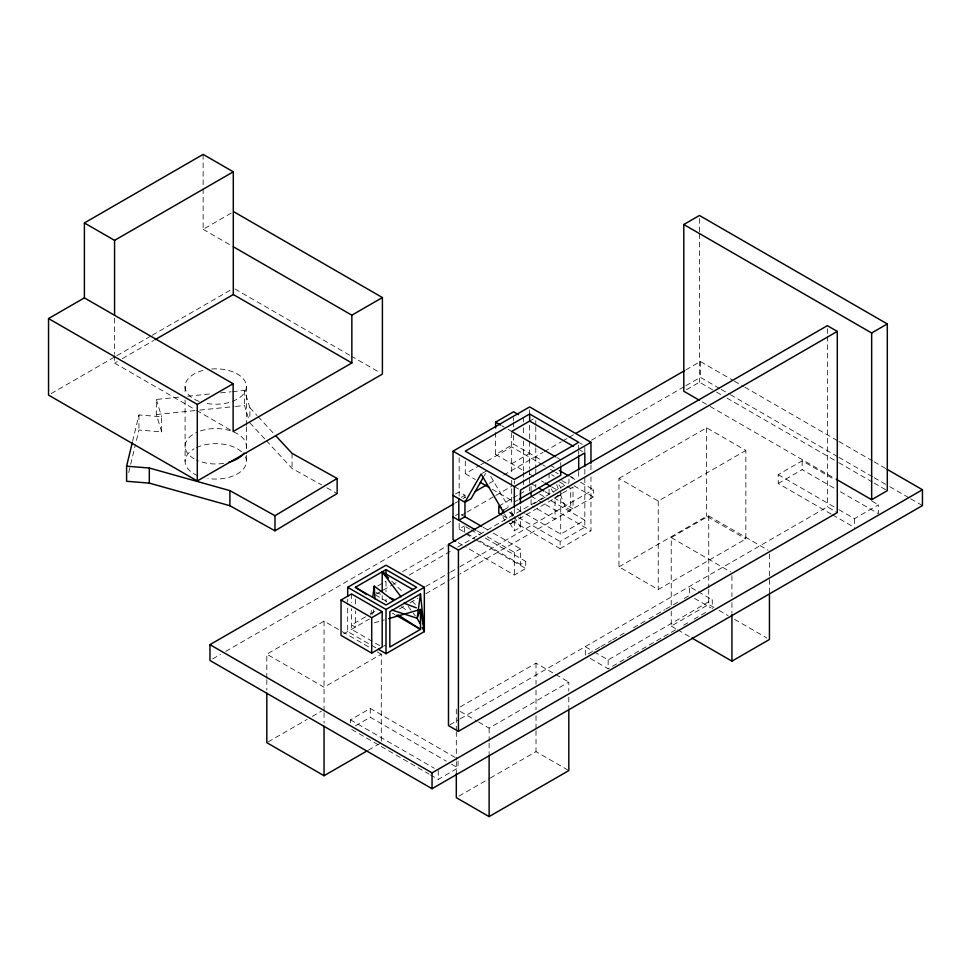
<?xml version="1.0" encoding="UTF-8"?>
<svg xmlns="http://www.w3.org/2000/svg" width="971" height="971" viewBox="0 0 971 971"><rect width="100%" height="100%" fill="white"/><g stroke="black" fill="none" stroke-linecap="round" stroke-linejoin="round"><path stroke-width="0.73" stroke-dasharray="4.86 3.64" d="M511.851 520.759L560.121 548.627L560.121 541.539L584.833 527.277L584.833 468.107M370.886 615.177L371.638 607.785M132.59 441.307L138.95 414.957L161.659 416.777L161.659 431.877L138.95 430.044L135.77 443.225M128.706 472.501L135.418 444.682M372.609 614.315L374.114 608.744M484.092 475.984L485.573 473.399M203.133 188.859L203.133 229.314L232.397 212.418M51.172 393.583L115.513 356.442M116.823 355.689L150.954 335.978M152.265 335.226L232.36 288.982M114.566 355.604L114.566 363.069L117.175 361.564M122.395 358.554L153.709 340.469M533.334 418.95L529.656 421.074L529.656 439.912M495.598 432.447L495.598 454.477L513.574 444.099L542.558 460.824M465.279 461.055L465.279 473.714L479.456 465.522M480.742 464.781L485.901 461.808M487.187 461.067L511.681 446.927L541.369 464.065M482.356 473.29L487.26 470.45M455.472 493.996L459.149 491.872L464.939 495.222L464.939 498.087M511.681 463.762L529.656 453.372M461.261 497.346L464.939 495.222M455.156 503.087L457.778 501.57M463.021 498.536L465.655 497.031M489.25 483.4L495.805 479.613M503.67 475.074L543.007 452.365M544.318 451.6L561.372 441.769M562.682 441.004L567.926 437.982M569.237 437.217L574.48 434.195M685.939 369.842L700.358 361.515L733.02 380.377M455.472 515.528L457.924 514.108M212.588 658.969L220.453 654.418M225.697 651.395L451.224 521.184M461.711 515.128L465.655 512.858M466.966 512.105L494.494 496.205M495.805 495.441L511.547 486.362M591.521 440.179L684.628 386.434M685.939 385.681L700.358 377.355L719.96 388.667M686.4 389.747L699.448 382.21L715.214 391.313M459.149 523.357L459.149 529.037L464.417 526.003M498.815 506.146L511.814 498.633M513.113 497.88L518.32 494.882M519.619 494.13L523.527 491.872L523.527 487.369M514.327 502.031L518.198 499.798M503.864 509.921L509.107 506.898M377.768 585.95L385.633 581.411M402.649 571.579L447.17 545.884M266.819 678.183L266.819 654.187L324.047 621.149L340.955 630.907M376.469 594.009L381.7 590.987M383.011 590.234L392.175 584.943M393.486 584.19L396.107 582.673M409.204 575.111L452.413 550.169M457.644 547.146L568.945 482.878L568.945 478.497M533.637 503.876L547.765 495.72M511.426 523.296L559.927 495.295M509.799 523.066L514.327 530.809L520.456 527.277L520.456 516.863M365.569 616.816L351.526 624.923L355.362 627.145L355.362 610.917M370.679 613.866L377.076 610.176M343.661 633.893L369.405 619.025M425.771 586.448L449.342 572.841M450.653 572.077L458.506 567.55M459.817 566.785L593.378 489.675L593.378 496.982L459.817 574.104M560.437 494.433L565.268 507.02L567.586 505.685M618.976 478.375L706.597 427.786L745.862 450.447L745.862 538.954L658.241 589.543L618.976 566.87L618.976 478.375L658.241 501.036L745.862 450.447M399.591 608.878L403.511 606.608M410.065 602.821L417.918 598.294M425.771 593.754L449.342 580.148M450.653 579.396L458.506 574.856M487.211 536.684L514.327 552.341L520.456 548.797L520.456 564.442L525.724 561.396L525.724 568.484L514.327 575.063L466.056 547.195M525.869 513.987L560.728 534.111L584.833 520.189L549.987 500.065M383.46 646.31L386.009 644.841M560.121 548.627L590.963 530.809L590.963 476.81M381.275 741.189L381.275 654.187L324.047 687.225L266.819 654.187M268.117 741.929L307.139 719.402M312.334 716.404L321.437 711.148M350.47 722.812L350.47 719.863L370.267 708.429L455.423 757.598M831.2 514.084L778.22 483.485L778.22 474.637L802.167 460.812L834.477 479.468M618.976 566.87L706.597 516.281L745.862 538.954M671.228 605.103L671.228 537.606L708.745 515.941L768.158 550.241M355.422 725.859L370.267 717.278L446.259 761.155M778.22 483.485L802.167 469.661L837.063 489.809M368.264 750.195L381.275 742.681M460.23 706.9L536.016 663.144L554.38 673.753M449.791 724.839L458.98 719.547M460.29 718.783L827.353 506.862L837.293 512.591M599.617 647.305L585.307 655.571L585.307 646.722L592.917 651.116M600.915 646.552L611.329 640.544M612.628 639.792L625.652 632.279M633.456 627.776L647.778 619.51M649.077 618.758L664.698 609.739M665.997 608.987L679.008 601.474M684.215 598.464L689.422 595.466L689.422 586.618L697.032 591.011M478.618 722.036L489.117 728.104L568.812 682.091L568.812 691.085M594.191 651.857L608.149 659.916L712.265 599.799L712.265 608.659M838.956 509.702L854.468 518.66L878.415 504.835L878.415 513.683L838.349 490.549M671.228 611.099L671.228 626.101L708.745 604.435L713.916 607.421M590.38 658.508L608.149 668.764L678.426 628.188M683.633 625.178L688.84 622.18M694.047 619.17L705.759 612.41M430.384 774.858L438.249 779.397L458.045 767.952L458.045 759.104M458.931 796.147L488.971 778.803M490.282 778.05L536.016 751.651L568.812 770.586M374.284 622.824L384.334 619.911M161.659 431.877L156.331 414.544L156.331 399.445L180.254 396.993M187.731 396.229L211.654 393.777M220.623 392.854L231.086 391.786M232.591 391.629L244.546 390.403L249.887 407.735L249.887 419.8M156.331 414.544L198.193 410.248M199.686 410.09L234.084 406.57M235.577 406.412L244.546 405.49L248.989 419.933M376.08 592.553L383.023 595.187M266.333 440.64L292.053 468.471L321.68 484.942M326.839 487.818L337.143 493.547M734.331 381.13L743.47 386.409M744.781 387.162L837.536 440.713M838.835 441.465L872.808 461.079M874.118 461.832L885.868 468.617M721.259 389.42L729.1 393.947M730.41 394.699L837.536 456.552M838.835 457.305L872.808 476.907M874.118 477.671L888.477 485.961M889.788 486.714L909.39 498.026M910.689 498.791L922.45 505.575M716.525 392.078L721.781 395.112M727.036 398.146L837.378 461.844M838.701 462.609L872.856 482.332M874.167 483.085L887.3 490.671M702.191 401.873L708.757 405.66M710.068 406.412L834.866 478.472M871.958 501.097L878.415 504.835M778.22 474.637L837.67 508.962M832.499 514.824L853.169 526.768M579.675 442.873L582.26 444.366M203.133 229.314L231.984 245.979M579.93 450.107L582.382 451.515M501.813 425.759L504.301 427.191M507.991 429.328L511.681 431.452M556.856 457.535L560.728 459.769M568.945 475.572L575.378 479.286M580.524 482.259L593.378 489.675M550.314 465.303L554.186 467.537M570.96 477.222L574.832 479.456M671.228 537.606L730.641 571.907M542.655 464.806L545.241 466.298M550.399 469.284L554.271 471.518M555.558 472.258L558.143 473.751M234.97 288.982L349.778 355.265M351.089 356.017L379.795 372.585M574.092 485.852L593.378 496.982M551.649 474.722L554.247 476.227M561.821 480.596L568.047 484.189M559.514 481.932L565.741 485.524M566.979 486.24L570.717 488.401L570.717 510.163L565.268 507.02M495.598 454.477L524.583 471.214M529.741 474.188L533.625 476.421M541.369 480.9L543.942 482.393M551.686 486.859L560.728 492.079L560.728 534.111M531.064 483.594L536.113 486.52M544.949 491.617L549.999 494.53M553.992 497.832L573.024 508.828L573.024 487.066L555.048 497.443L555.048 519.206L532.326 506.085M539.658 494.105L548.7 499.325M698.307 591.74L712.265 599.799M514.327 486.568L519.23 489.396M530.943 496.157L590.963 530.809M719.074 610.407L728.116 615.626M734.574 619.352L766.872 637.996M694.496 598.391L711.003 607.919M465.279 473.714L475.353 479.528M492.163 489.238L511.729 500.526M516.839 508.78L524.583 513.246M509.241 512.166L517.07 516.681M518.38 517.446L560.121 541.539M502.723 515.48L510.54 520.007M671.228 626.101L676.399 629.087M677.685 629.827L690.599 637.279M461.468 514.739L463.786 516.074M483.012 527.18L488.182 530.166M493.341 533.152L520.456 548.797M476.882 530.724L482.053 533.71M465.716 526.755L469.636 529.013M470.935 529.765L480.075 535.033M485.282 538.055L525.724 561.396M459.149 529.037L465.667 532.812M466.978 533.565L474.795 538.08M480.014 541.09L520.456 564.442M465.716 533.832L474.855 539.111M476.154 539.864L525.724 568.484M458.227 542.68L464.757 546.442M114.566 363.069L195.341 409.713M196.652 410.466L231.826 430.772M555.691 674.505L568.812 682.091M375.158 594.774L386.725 601.45M392.393 613.126L394.954 614.607M379.625 645.581L351.526 629.354L351.526 608.708M375.789 647.791L347.691 631.563L347.691 603.537M342.253 631.66L369.563 647.426M377.367 651.929L381.275 654.187M460.254 711.44L477.307 721.283M451.503 764.177L458.045 767.952M350.47 719.863L434.316 768.267M351.781 729.476L429.073 774.093M401.642 606.657L407.602 611.111M391.762 581.228L403.475 592.723M411.983 601.085L416.243 605.261M249.887 407.735L257.084 415.527M258.104 416.644L274.562 434.45M249.887 422.822L265.314 439.523M408.172 606.341L415.333 615.869M490.719 476.373L508.209 506.316M511.28 511.559L513.574 515.48M514.339 516.79L520.456 527.277M504.519 514.023L509.047 521.767M556.674 484.65L558.289 488.85M156.331 399.445L161.659 416.777M854.468 518.66L854.468 527.508M827.353 328.684L827.353 334.716M827.353 336.233L827.353 506.862M802.167 460.812L802.167 469.661M769.445 553.992L769.445 592.99M731.928 575.645L731.928 596.643M731.928 602.651L731.928 613.15M708.745 515.941L708.745 587.941M708.745 589.446L708.745 604.435M706.597 427.786L706.597 516.281M700.358 361.515L700.358 377.355M699.448 218.511L699.448 232.154M699.448 233.671L699.448 382.21M658.241 501.036L658.241 589.543M608.149 659.916L608.149 668.764M590.963 464.818L590.963 470.814M584.833 447.376L584.833 451.928M578.704 445.143L578.704 449.391M578.704 450.86L578.704 453.797M578.704 471.421L578.704 478.764M568.812 697.081L568.812 707.58M560.728 462.584L560.728 465.4M549.052 473.217L549.052 479.019M549.052 489.178L549.052 494.979M536.016 663.144L536.016 684.142M536.016 690.15L536.016 709.643M536.016 715.651L536.016 729.148M536.016 730.641L536.016 751.651M535.786 420.564L535.786 425.116M535.786 426.633L535.786 446.357M535.786 447.874L535.786 467.597M535.786 469.114L535.786 475.183M535.786 484.286L535.786 487.321M531.064 486.507L531.064 490.853M531.064 499.555L531.064 505.357M529.656 409.92L529.656 412.918M529.656 441.417L529.656 468.41M529.656 469.915L529.656 490.913M523.527 417.53L523.527 421.936M523.527 427.81L523.527 435.154M523.527 441.028L523.527 470.85M523.527 472.355L523.527 478.363M523.527 479.868L523.527 485.864M520.456 506.461L520.456 515.383M514.327 480.9L514.327 483.728M514.327 508.683L514.327 519.012M514.327 520.492L514.327 530.809M514.327 552.341L514.327 575.063M513.574 417.664L513.574 420.601M513.574 422.069L513.574 427.944M513.574 435.287L513.574 444.099M511.681 432.86L511.681 474.261M511.681 480.269L511.681 504.289M489.117 728.104L489.117 741.601M489.117 743.094L489.117 753.605M464.417 527.411L464.417 533.079M459.149 457.681L459.149 496.181M456.309 709.158L456.309 730.156M456.309 731.661L456.309 760.159M456.309 761.665L456.309 773.656M438.249 770.537L438.249 779.397M386.009 581.411L386.009 591.74M386.009 599.119L386.009 602.069M382.186 595.429L382.186 599.847M370.267 708.429L370.267 717.278M355.362 599.119L355.362 605.018M351.526 593.949L351.526 602.797M347.691 599.119L347.691 602.069M324.047 621.149L324.047 711.221M324.047 712.726L324.047 723.225M292.053 453.372L292.053 468.471M266.819 679.688L266.819 690.187M246.391 386.531L246.391 425.359M246.391 426.852L246.391 453.821M246.391 455.326L246.391 461.359M244.546 390.403L244.546 405.49M203.133 154.401L203.133 187.367M185.085 386.531L185.085 393.995M185.085 399.967L185.085 461.359M138.95 414.957L138.95 430.044M114.566 318.27L114.566 354.112M561.372 493.341A7.683 4.442 60 0 1 557.463 495.465M553.349 492.382A7.683 4.442 60 0 1 551.394 488.923M558.932 484.832A7.683 4.442 60 0 1 560.886 488.292M512.87 521.342A7.683 4.442 60 0 1 508.974 523.466M504.859 520.383A7.683 4.442 60 0 1 502.893 516.924M510.43 512.834A7.683 4.442 60 0 1 512.385 516.293M211.739 368.98A30.647 17.696 0 0 1 246.124 388.837A30.647 17.696 0 0 1 204.007 402.88M199.043 401.375A30.647 17.696 0 0 1 185.279 384.528A30.647 17.696 0 0 1 205.257 369.902M245.347 456.783A30.647 17.696 0 0 1 207.806 478.46M197.72 475.681A30.647 17.696 0 0 1 194.066 448.845M196.445 447.607A30.647 17.696 0 0 1 241.451 451.733M200.414 430.954A30.647 17.696 0 0 1 234.399 432.241A30.647 17.696 0 0 1 245.347 450.86M223.67 463.373A30.647 17.696 0 0 1 196.445 460.023M194.066 458.785A30.647 17.696 0 0 1 197.72 431.961"/><path stroke-width="1.46" d="M372.694 597.42L374.248 586.144L393.304 600.418M388.631 618.661L420.504 609.436L420.504 629.354L389.844 647.05L389.844 611.657L420.504 593.949L417.129 618.248L420.006 623.576M275.594 435.566L292.053 453.372L337.143 478.46L337.143 493.547L274.987 530.809L229.896 505.721L149.303 483.109L126.594 481.276L126.594 466.189L132.238 442.776M453.02 495.416L464.903 502.274L481.131 473.994L503.767 512.737M483.352 477.271L471.044 498.742L464.903 502.274M274.987 530.809L274.987 515.71L337.143 478.46M351.854 362.972L233.125 431.525L233.125 383.739L84.392 297.866L84.392 222.954L203.133 154.401L233.295 171.818L233.295 294.529L351.854 362.972L351.854 315.187L233.295 246.731M84.392 222.954L114.566 240.371L233.295 171.818M233.671 211.678L382.404 297.551L382.404 374.09L197.283 480.973L48.55 395.1L48.55 318.561L84.392 297.866M155.02 339.716L233.295 294.529M48.55 318.561L197.283 404.434L233.125 383.739M351.854 315.187L382.404 297.551M699.557 400.355L683.802 391.252L683.802 224.519L699.448 215.477L887.3 323.938L887.3 490.671L871.655 499.701L836.189 479.225M495.598 428.041L495.598 422.167L513.574 411.789L518.55 414.666M455.617 541.163L453.02 539.658L453.02 451.163L529.656 406.91L590.963 442.315L590.963 463.313M529.656 413.998L465.279 451.163L514.327 479.48L578.704 442.315L529.656 413.998L529.656 421.074L573.545 446.417M529.656 421.074L511.681 431.452L555.558 456.795M887.178 469.381L922.45 489.736L922.45 505.575L432.046 788.707L209.967 660.474L209.967 644.647L453.845 503.84M474.831 491.727L486.629 484.917M575.791 433.43L684.628 370.606M453.02 451.163L514.327 486.568L590.963 442.315M481.725 526.44L464.939 516.754L458.81 520.286L458.81 498.754M347.691 596.17L347.691 587.309L386.009 565.195L424.327 587.309L424.327 631.563L386.009 653.689L378.35 649.259M355.362 587.309L386.009 569.613L416.668 587.309L386.009 605.018L355.362 587.309L366.625 594.592M341.039 600.005L351.526 593.949L382.186 611.657L382.186 647.05L371.699 653.107L341.039 635.41L341.039 600.005L371.699 617.702L382.186 611.657M519.485 499.058L560.728 475.244L560.728 466.808M448.481 544.403L827.353 325.661L837.293 331.402L837.293 512.591L458.421 731.333L448.481 725.604L448.481 544.403L458.421 550.132L837.293 331.402M347.691 587.309L386.009 609.436L424.327 587.309M683.802 224.519L871.655 332.98L887.3 323.938M266.819 693.185L266.819 742.681L324.047 775.72L366.965 750.947M209.967 644.647L432.046 772.867L922.45 489.736M691.898 638.032L731.928 661.142L769.445 639.488L769.445 594.483M456.309 773.656L456.309 797.664L489.117 816.599L568.812 770.586L568.812 709.085M126.594 466.189L149.303 468.022L229.896 490.634L274.987 515.71M391.92 610.019L417.129 618.248L420.504 609.436L424.327 631.563L422.167 627.569M389.966 597.833L394.129 599.41M403.839 603.1L416.341 607.858M495.598 422.167L500.575 425.043M559.345 470.522L568.375 475.729M545.241 483.133L550.399 486.119M538.638 487.976L543.687 490.889M480.39 482.441L489.554 487.721M501.412 507.651L498.815 506.146L498.803 513.222L501.412 514.727M453.02 516.948L475.596 529.984M412.833 589.531L382.186 571.834L382.186 590.999M396.229 615.335L420.504 629.354L397.952 614.801M388.57 578.097L382.186 571.834L400.999 596.825M420.504 593.949L424.327 631.563M374.248 586.144L374.94 598.901M871.655 332.98L871.655 499.701M731.928 614.643L731.928 661.142M584.833 466.59L584.833 452.935L520.456 490.1L520.456 503.488M578.704 455.265L578.704 469.952M531.064 492.309L531.064 495.21M514.327 486.568L514.327 507.214M489.117 755.098L489.117 816.599M464.939 500.963L464.939 516.754M458.421 550.132L458.421 731.333M432.046 772.867L432.046 788.707M386.009 569.613L386.009 574.043M386.009 609.436L386.009 653.689M371.699 617.702L371.699 653.107M324.047 726.223L324.047 775.72M229.896 490.634L229.896 505.721M197.283 404.434L197.283 480.973M149.303 468.022L149.303 483.109M114.566 240.371L114.566 315.284M502.213 513.38A7.683 4.442 60 0 1 503.864 509.921M244.049 453.044A30.647 17.696 0 0 1 228.695 462.317"/></g></svg>
